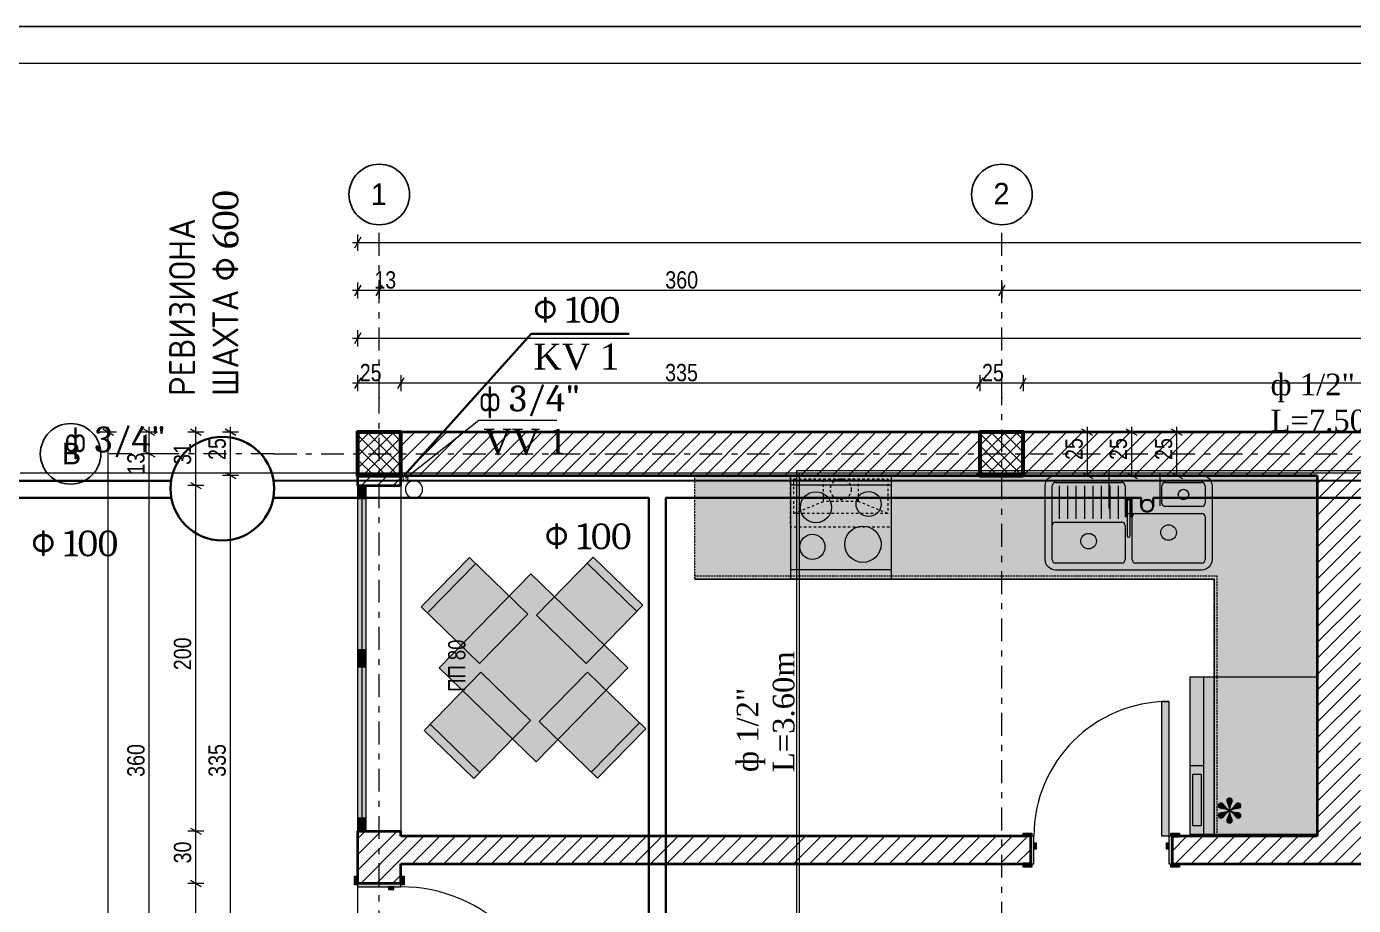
# Model space of a CAD drawing. Extents: x 19704 to 238216, y -31136 to 55916.
# Drawn here: x 57998 to 65670, y 11990 to 17075 of the extents above; entities that cross this region are included whole.
import ezdxf

# ---------------------------------------------------------------- set-up
doc = ezdxf.new("R2010")
doc.units = 0
doc.header["$LTSCALE"] = 5
doc.header["$MEASUREMENT"] = 0
for name, pattern in [('- Двойно прекъснати линии', [1093.611073, 529.166651, -211.666656, 141.111112, -211.666656]), ('Dashed', [564.444447, 282.222223, -282.222223]), ('Скрита линия (1)', [317.5, 211.666667, -105.833333])]:
    doc.linetypes.add(name, pattern=pattern)
for name, color, linetype in [('1 _ Плочи - Основни.Structural - Bearing', 7, 'Continuous'), ('4 _ - Фрагмент - Чертежи.2D Elements', 7, 'Continuous'), ('6 _ - Конструктивни оси.Dimensioning', 7, 'Continuous'), ('7 _ - Основни елементи.2D Elements', 7, 'Continuous'), ('Structural - Bearing', 7, 'Continuous')]:
    doc.layers.add(name, color=color, linetype=linetype)
doc.layers.add('2D Drafting - General_Pen_No__5', color=7, linetype='Continuous', lineweight=13, true_color=0x40a5ff)
doc.layers.add('New_Structural - Bearing_Pen_No__8', color=7, linetype='Continuous', lineweight=35, true_color=0xa80f02)
doc.layers.add('3 _ - Обзавеждане - Вътрешно.Furniture', color=7, linetype='Continuous', true_color=0x6b6157)
doc.layers.add('6 _ - Размери - Основни.Dimensioning', color=7, linetype='Continuous', true_color=0x7a7a7a)
for name, color, linetype, lineweight in [('dimenzija', 7, 'Continuous', 13), ('KANALIZACIJAaa', 5, 'Continuous', 35), ('Lines_Pen_No__1', 7, 'Continuous', 13), ('Text blocks_Pen_No__1', 7, 'Continuous', 13)]:
    doc.layers.add(name, color=color, linetype=linetype, lineweight=lineweight)
doc.styles.add('GENERATED_STYLE_6', font='Cambria Math.ttf')
doc.styles.add('GENERATED_STYLE_7', font='GOTHICBI.TTF')
pattern_1 = [(45, (3052, 9842.58), (-45.961934, 45.961934), [])]
pattern_2 = [(45, (3051.997, 9842.58), (-35.355335, 35.355335), []), (135, (3051.997, 9842.58), (35.355335, 35.355335), [])]

# ---------------------------------------------------------------- blocks, each defined once
blk = doc.blocks.new('A$C98b1c6c0')
at = {"layer": '2D Drafting - General_Pen_No__5'}
for p, q in [((14.1, 7422), (14.1, -2200.7)), ((-175.9, 4389.1), (14.1, 4389.1))]:
    blk.add_line(p, q, dxfattribs=at)
at = {"layer": '2D Drafting - General_Pen_No__5', "color": 1}
blk.add_line((-190.9, 4094), (29.1, 4094), dxfattribs=at)
at = {"layer": '2D Drafting - General_Pen_No__5', "linetype": 'Continuous'}
blk.add_line((319.6, 450.1), (319.6, 901.6), dxfattribs=at)
at = {"layer": '2D Drafting - General_Pen_No__5', "color": 1}
blk.add_lwpolyline([(-3570.9, 2288.9), (29.1, 2288.9), (29.1, 7126.9), (-190.9, 7126.9)], dxfattribs=at)
at = {"layer": '2D Drafting - General_Pen_No__5'}
blk.add_lwpolyline([(-3585.9, 2303.9), (14.1, 2303.9)], dxfattribs=at)
at = {"layer": '2D Drafting - General_Pen_No__5', "linetype": 'Continuous'}
blk.add_lwpolyline([(-15.9, 26.2), (319.6, 450.1)], dxfattribs=at)
at = {"layer": 'KANALIZACIJAaa'}
for p, q in [((-130.1, 6297), (-130.1, 4350.2)), ((-130.1, 75.8), (-130.1, -737.4)), ((-130.1, -1327.6), (-130.1, -3500.3)), ((-30.1, -1327.6), (-30.1, -3399.5))]:
    blk.add_line(p, q, dxfattribs=at)
at = {"layer": 'KANALIZACIJAaa', "linetype": 'Continuous'}
blk.add_lwpolyline([(-1627.4, 7702.3), (-30, 7702.3), (-30.1, -736)], dxfattribs=at)
at = {"layer": 'KANALIZACIJAaa'}
for points in [[(-175, 4350.2), (-130.1, 4350.2)], [(-130.1, 4280.2), (-130.1, 1532.7), (-3673.9, 1532.7)], [(-175, 4280.2), (-130.1, 4280.2)], [(-130.1, 75.8), (-130.1, 1432.7), (-4819.2, 1432.7)]]:
    blk.add_lwpolyline(points, dxfattribs=at)
at = {"layer": 'KANALIZACIJAaa', "linetype": 'Continuous', "flags": 128}
blk.add_lwpolyline([(1.8, 21.4), (819.4, 753.9), (819.4, 1320.4)], dxfattribs=at)
at = {"layer": 'KANALIZACIJAaa'}
for centre, radius in [((-175, 4315.2), 35), ((-76, -1032.5), 300)]:
    blk.add_circle(centre, radius, dxfattribs=at)
at = {"layer": 'Lines_Pen_No__1', "linetype": 'Continuous'}
for centre, radius in [((-80.1, 75.8), 50), ((-15.9, 26.2), 15)]:
    blk.add_circle(centre, radius, dxfattribs=at)
at = {"layer": 'New_Structural - Bearing_Pen_No__8', "color": 14, "linetype": 'Continuous', "lineweight": 35, "true_color": 0xa80f02}
blk.add_lwpolyline([(250, -250), (0, -250), (0, 0), (250, 0)], close=True, dxfattribs=at)
at = {"layer": 'Text blocks_Pen_No__1', "linetype": 'Continuous', "extrusion": (0, 0, -1), "style": 'GENERATED_STYLE_6'}
for s, insert, char_height, attachment_point, text_direction in [('{\\fTimes New Roman|b0|i0|c204|p18;ф \\fTimes New Roman|b0|i0|c0|p18;1/2\\fTimes New Roman|b0|i0|c204|p18;"\\PL=\\fTimes New Roman|b0|i0|c0|p18;7.50\\fTimes New Roman|b0|i0|c204|p18;m}', (589, 5027.8), 125, 1, (0, 1, 0)), ('{\\fTimes New Roman|b0|i0|c204|p18;ф \\fTimes New Roman|b0|i0|c0|p18;1/2\\fTimes New Roman|b0|i0|c204|p18;"\\PL=\\fTimes New Roman|b0|i0|c0|p18;3.60\\fTimes New Roman|b0|i0|c204|p18;m}', (-1716.2, 1941.6), 125, 1, (1, 0, 0)), ('Ф 100', (-276.5, 831.9), 150, 1, (0, 1, 0)), ('{\\fTimes New Roman CYR|b0|i0|c204|p18;KV 1}', (762.6, 766.6), 150, 1, (0, 1, 0)), ('Ф 100', (1033.2, 766.6), 150, 1, (0, 1, 0)), ('ф 3/4"', (520.8, 452.9), 150, 1, (0, 1, 0)), ('{\\fTimes New Roman CYR|b0|i0|c204|p18;VV }1', (269.9, 478.2), 150, 1, (0, 1, 0)), ('РЕВИЗИОНА\\PШАХТА Ф 600', (458.6, -1339.6), 150, 1, (1, 0, 0)), ('ф 3/4"', (93.5, -1943.1), 150, 7, (0, 1, 0)), ('Ф 100', (-317.6, -2136.1), 150, 1, (0, 1, 0))]:
    blk.add_mtext(s, dxfattribs=dict(at, insert=insert, char_height=char_height, attachment_point=attachment_point, text_direction=text_direction))

msp = doc.modelspace()

# ---------------------------------------------------------------- hatches: boundary and pattern name
at = {"layer": '3 _ - Обзавеждане - Вътрешно.Furniture', "linetype": 'Continuous', "lineweight": 0, "true_color": 0xdedede}
for points in [[(61863, 14478.1), (61863, 13878.1), (64864.3, 13878.1), (64864.3, 12402.4), (65460, 12402.4), (65460, 14478.1)], [(62996.9, 13878.1), (62996.9, 14478.1), (62416.9, 14478.1), (62416.9, 13878.1)], [(62996.9, 13878.1), (62996.9, 14478.1), (62416.9, 14478.1), (62416.9, 13878.1)], [(62996.9, 13933.1), (62996.9, 14423.1), (62416.9, 14423.1), (62416.9, 13933.1)], [(64369.7, 14478.1), (63947.2, 14478.1, 0.414214), (63887.2, 14418.1), (63887.2, 13991.2, 0.414214), (63947.2, 13931.2), (64792.1, 13931.2, 0.414214), (64852.1, 13991.2), (64852.1, 14418.1, 0.414214), (64792.1, 14478.1)], [(64349.7, 14277.1), (64360.7, 14277.1), (64360.7, 14328.1, -1), (64378.7, 14328.1), (64378.7, 14277.1), (64389.6, 14277.1), (64389.6, 14342.1), (64349.7, 14342.1)], [(64350, 14241.1), (64360.7, 14241.1), (64360.7, 14276.1), (64350, 14276.1)], [(64360.7, 14130.3, 1), (64378.7, 14130.3), (64378.7, 14328.1, 1), (64360.7, 14328.1)], [(64389.3, 14241.1), (64389.3, 14276.1), (64378.7, 14276.1), (64378.7, 14241.1)], [(60617.1, 13389.7), (60896, 13676.3), (60559.2, 14004.1), (60280.3, 13717.5)], [(60946, 13669.6), (61232.7, 13390.6), (61560.5, 13727.4), (61273.8, 14006.4)], [(60384, 13365.3), (60943.6, 12820.6), (61473.8, 13365.3), (60914.1, 13909.9)], [(60625.1, 13339.9), (60297.3, 13003.1), (60583.9, 12724.1), (60911.7, 13060.9)], [(61240.7, 13340.9), (60961.7, 13054.2), (61298.5, 12726.4), (61577.5, 13013)], [(64725, 12400.7), (65460, 12400.7), (65460, 13313.7), (64725, 13313.7)]]:
    msp.add_hatch(color=254, dxfattribs=at).paths.add_polyline_path(points)
at = {"layer": 'Structural - Bearing', "linetype": 'Continuous', "lineweight": 13}
h = msp.add_hatch(dxfattribs=at)
h.set_pattern_fill('1_БЕТОН_СГЛОБЯЕМИ_ЕЛЕМЕН_E7', color=256, scale=0.5, style=0, pattern_type=2)
h.set_pattern_definition(pattern_2)
h.paths.add_polyline_path([(60162.3, 14478.1), (60162.3, 14728.1), (59912.3, 14728.1), (59912.3, 14478.1)])
at = {"layer": 'Structural - Bearing', "linetype": 'Continuous', "lineweight": 15}
h = msp.add_hatch(dxfattribs=at)
h.set_pattern_fill('COMMON_BRICK_0001', color=256, scale=0.5, style=0, pattern_type=2)
h.set_pattern_definition(pattern_1)
h.paths.add_polyline_path([(60162.3, 14728.1), (60162.3, 14478.1), (63510, 14478.1), (63510, 14728.1)])
at = {"layer": 'Structural - Bearing', "linetype": 'Continuous', "lineweight": 13}
h = msp.add_hatch(dxfattribs=at)
h.set_pattern_fill('1_БЕТОН_СГЛОБЯЕМИ_ЕЛЕМЕН_E7', color=256, scale=0.5, style=0, pattern_type=2)
h.set_pattern_definition(pattern_2)
h.paths.add_polyline_path([(63760, 14478.1), (63760, 14728.1), (63510, 14728.1), (63510, 14478.1)])
at = {"layer": 'Structural - Bearing', "linetype": 'Continuous', "lineweight": 15}
h = msp.add_hatch(dxfattribs=at)
h.set_pattern_fill('COMMON_BRICK_0001', color=256, scale=0.5, style=0, pattern_type=2)
h.set_pattern_definition(pattern_1)
h.paths.add_polyline_path([(63760, 14728.1), (63760, 14478.1), (65460, 14478.1), (65460, 14728.1)])
h = msp.add_hatch(dxfattribs=at)
h.set_pattern_fill('COMMON_BRICK_0001', color=256, scale=0.5, style=0, pattern_type=2)
h.set_pattern_definition(pattern_1)
h.paths.add_polyline_path([(65710, 12390.7), (65710, 14728.1), (65460, 14728.1), (65460, 12390.7)])
h = msp.add_hatch(dxfattribs=at)
h.set_pattern_fill('COMMON_BRICK_0001', color=256, scale=0.5, style=0, pattern_type=2)
h.set_pattern_definition(pattern_1)
h.paths.add_polyline_path([(60162.3, 14478.1), (59912.3, 14478.1), (59912.3, 14420.1), (60162.3, 14420.1)])
at = {"layer": 'Structural - Bearing', "linetype": 'Continuous', "lineweight": 0, "true_color": 0xdedede}
for points in [[(59912.3, 14420.1), (59912.3, 14345.1), (59962.3, 14345.1), (59962.3, 14420.1)], [(59912.3, 14345.1), (59912.3, 13470.1), (59962.3, 13470.1), (59962.3, 14345.1)], [(59962.3, 13420.1), (59962.3, 13470.1), (59912.3, 13470.1), (59912.3, 13420.1)], [(59912.3, 13420.1), (59912.3, 13370.1), (59962.3, 13370.1), (59962.3, 13420.1)], [(59912.3, 13370.1), (59912.3, 12495.1), (59962.3, 12495.1), (59962.3, 13370.1)], [(64602, 13170.7), (64562, 13170.7), (64562, 12390.7), (64602, 12390.7)], [(59962.3, 12420.1), (59962.3, 12495.1), (59912.3, 12495.1), (59912.3, 12420.1)], [(63810, 12390.7), (63810, 12409.7), (63760, 12409.7), (63760, 12390.7)], [(63822, 12230.7), (63822, 12390.7), (63802, 12390.7), (63802, 12230.7)], [(64622, 12230.7), (64622, 12390.7), (64602, 12390.7), (64602, 12230.7)], [(64614, 12409.7), (64614, 12390.7), (64664, 12390.7), (64664, 12409.7)], [(63822, 12318.7), (63838, 12318.7), (63838, 12350.7), (63822, 12350.7)], [(64602, 12350.7), (64586, 12350.7), (64586, 12318.7), (64602, 12318.7)], [(63810, 12211.7), (63810, 12230.7), (63760, 12230.7), (63760, 12211.7)], [(64614, 12230.7), (64614, 12211.7), (64664, 12211.7), (64664, 12230.7)], [(59893.3, 12110.1), (59912.3, 12110.1), (59912.3, 12160.1), (59893.3, 12160.1)], [(60162.3, 12110.1), (60181.3, 12110.1), (60181.3, 12160.1), (60162.3, 12160.1)], [(59912.3, 12098.1), (60162.3, 12098.1), (60162.3, 12118.1), (59912.3, 12118.1)], [(60090.3, 12098.1), (60090.3, 12082.1), (60122.3, 12082.1), (60122.3, 12098.1)]]:
    msp.add_hatch(color=254, dxfattribs=at).paths.add_polyline_path(points)
at = {"layer": 'Structural - Bearing', "linetype": 'Continuous', "lineweight": 15}
h = msp.add_hatch(dxfattribs=at)
h.set_pattern_fill('COMMON_BRICK_0001', color=256, scale=0.5, style=0, pattern_type=2)
h.set_pattern_definition(pattern_1)
h.paths.add_polyline_path([(60162.3, 12420.1), (59912.3, 12420.1), (59912.3, 12118.1), (60162.3, 12118.1)])
h = msp.add_hatch(dxfattribs=at)
h.set_pattern_fill('COMMON_BRICK_0001', color=256, scale=0.5, style=0, pattern_type=2)
h.set_pattern_definition(pattern_1)
h.paths.add_polyline_path([(60162.3, 12230.7), (63802, 12230.7), (63802, 12390.7), (60162.3, 12390.7)])
h = msp.add_hatch(dxfattribs=at)
h.set_pattern_fill('COMMON_BRICK_0001', color=256, scale=0.5, style=0, pattern_type=2)
h.set_pattern_definition(pattern_1)
h.paths.add_polyline_path([(64622, 12390.7), (64622, 12230.7), (65830, 12230.7), (65830, 12390.7)])

# ---------------------------------------------------------------- linework, layer by layer
at = {"layer": '1 _ Плочи - Основни.Structural - Bearing', "linetype": 'Continuous', "lineweight": 20, "ltscale": 0.01, "flags": 128}
msp.add_lwpolyline([(71912.3, 7828.1), (73712.3, 7828.1), (73712.3, 14728.1), (71912.3, 14728.1), (59912.3, 14728.1), (59912.3, 7828.1)], close=True, dxfattribs=at)
at = {"layer": '3 _ - Обзавеждане - Вътрешно.Furniture', "linetype": 'Скрита линия (1)', "lineweight": 20, "ltscale": 0.01}
for p, q in [((61860.3, 14478.1), (61860.3, 13880.1)), ((65460, 14478.1), (61860.3, 14478.1)), ((65460, 12400.7), (65460, 14478.1)), ((61860.3, 13898.1), (64880, 13898.1)), ((64880, 13898.1), (64880, 12400.7)), ((61860.3, 13880.1), (64862, 13880.1)), ((64862, 13880.1), (64862, 12400.7)), ((64862, 12400.7), (65460, 12400.7))]:
    msp.add_line(p, q, dxfattribs=at)
at = {"layer": '3 _ - Обзавеждане - Вътрешно.Furniture', "linetype": 'Continuous', "lineweight": 20, "ltscale": 0.01}
for p, q in [((65460, 14478.1), (61863, 14478.1)), ((63947.2, 14438.1), (64138.4, 14438.1)), ((64138.4, 14438.1), (64329.7, 14438.1)), ((64582.1, 14438.1), (64687.1, 14438.1)), ((64687.1, 14438.1), (64792.1, 14438.1)), ((65460, 12402.4), (65460, 14478.1)), ((63927.2, 13991.2), (63927.2, 14418.1)), ((63967.2, 14418.1), (63967.2, 14228.1)), ((64016.2, 14418.1), (64016.2, 14228.1)), ((64065.1, 14418.1), (64065.1, 14228.1)), ((64114, 14418.1), (64114, 14228.1)), ((64162.9, 14418.1), (64162.9, 14228.1)), ((64211.8, 14418.1), (64211.8, 14228.1)), ((64260.7, 14418.1), (64260.7, 14228.1)), ((64309.7, 14418.1), (64309.7, 14228.1)), ((64349.7, 14418.1), (64349.7, 14278.1)), ((64562.1, 14318.1), (64562.1, 14418.1)), ((64812.1, 14418.1), (64812.1, 14318.1)), ((64792.1, 14298.1), (64582.1, 14298.1)), ((63947.2, 14208.1), (64138.4, 14208.1)), ((64138.4, 14208.1), (64329.7, 14208.1)), ((64369.7, 14258.1), (64449.7, 14258.1)), ((64389.7, 13991.2), (64389.7, 14238.1)), ((64409.7, 14258.1), (64600.9, 14258.1)), ((64600.9, 14258.1), (64792.1, 14258.1)), ((64812.1, 14238.1), (64812.1, 13991.2)), ((63927.2, 13991.2), (63927.2, 14188.1)), ((64349.7, 14188.1), (64349.7, 13991.2)), ((60316.1, 13682.6), (60595.1, 13969.2)), ((61238.9, 13970.6), (61525.6, 13691.6)), ((64329.7, 13971.2), (63947.2, 13971.2)), ((64792.1, 13971.2), (64409.7, 13971.2)), ((61863, 13878.1), (64864.3, 13878.1)), ((64864.3, 13878.1), (64864.3, 12402.4)), ((64805, 12400.7), (64805, 13313.7)), ((61541.7, 13047.9), (61262.7, 12761.3)), ((60332.2, 13038.9), (60618.8, 12759.9)), ((64725, 12800.7), (64805, 12800.7)), ((64741, 12450.7), (64741, 12750.7)), ((64741, 12750.7), (64789, 12750.7)), ((64789, 12750.7), (64789, 12450.7)), ((64789, 12450.7), (64741, 12450.7))]:
    msp.add_line(p, q, dxfattribs=at)
at = {"layer": '3 _ - Обзавеждане - Вътрешно.Furniture', "linetype": 'Dashed', "lineweight": 20, "ltscale": 0.01}
for p, q in [((62435, 14258.1), (62435, 14458.1)), ((62435, 14458.1), (62976.8, 14458.1)), ((62605.9, 14458.1), (62805.9, 14458.1)), ((62605.9, 14328.1), (62605.9, 14458.1)), ((62805.9, 14458.1), (62805.9, 14328.1)), ((62976.8, 14458.1), (62976.8, 14258.1)), ((62435, 14258.1), (62605.9, 14328.1)), ((62805.9, 14328.1), (62605.9, 14328.1)), ((62976.8, 14258.1), (62805.9, 14328.1)), ((62976.8, 14258.1), (62435, 14258.1))]:
    msp.add_line(p, q, dxfattribs=at)
at = {"layer": '3 _ - Обзавеждане - Вътрешно.Furniture', "linetype": 'Dashed', "lineweight": 20, "ltscale": 0.01, "flags": 128}
msp.add_lwpolyline([(62996.9, 14478.1), (62996.9, 14178.1), (62415, 14178.1), (62415, 14478.1)], close=True, dxfattribs=at)
at = {"layer": '3 _ - Обзавеждане - Вътрешно.Furniture', "linetype": 'Continuous', "lineweight": 20, "ltscale": 0.01, "flags": 128}
for points in [[(62996.9, 13878.1), (62416.9, 13878.1), (62416.9, 14478.1), (62996.9, 14478.1)], [(62996.9, 13878.1), (62416.9, 13878.1), (62416.9, 14478.1), (62996.9, 14478.1)], [(62996.9, 13933.1), (62416.9, 13933.1), (62416.9, 14423.1), (62996.9, 14423.1)], [(64350, 14241.1), (64360.7, 14241.1), (64360.7, 14276.1), (64350, 14276.1)], [(64389.3, 14241.1), (64389.3, 14276.1), (64378.7, 14276.1), (64378.7, 14241.1)], [(60617.1, 13389.7), (60896, 13676.3), (60559.2, 14004.1), (60280.3, 13717.5)], [(60946, 13669.6), (61232.7, 13390.6), (61560.5, 13727.4), (61273.8, 14006.4)], [(60384, 13365.3), (60943.6, 12820.6), (61473.8, 13365.3), (60914.1, 13909.9)], [(60625.1, 13339.9), (60911.7, 13060.9), (60583.9, 12724.1), (60297.3, 13003.1)], [(61240.7, 13340.9), (60961.7, 13054.2), (61298.5, 12726.4), (61577.5, 13013)], [(64725, 12400.7), (64725, 13313.7), (65460, 13313.7), (65460, 12400.7)]]:
    msp.add_lwpolyline(points, close=True, dxfattribs=at)
for points in [[(64369.7, 14478.1), (64792.1, 14478.1, -0.414214), (64852.1, 14418.1), (64852.1, 13991.2, -0.414214), (64792.1, 13931.2), (63947.2, 13931.2, -0.414214), (63887.2, 13991.2), (63887.2, 14418.1, -0.414214), (63947.2, 14478.1)], [(64349.7, 14277.1), (64360.7, 14277.1), (64360.7, 14328.1, -1), (64378.7, 14328.1), (64378.7, 14277.1), (64389.6, 14277.1), (64389.6, 14342.1), (64349.7, 14342.1)], [(64360.7, 14130.3, 1), (64378.7, 14130.3), (64378.7, 14328.1, 1), (64360.7, 14328.1)]]:
    msp.add_lwpolyline(points, format="xyb", close=True, dxfattribs=at)
at = {"layer": '3 _ - Обзавеждане - Вътрешно.Furniture', "linetype": 'Dashed', "lineweight": 20, "ltscale": 0.01}
msp.add_circle((62705.9, 14398.1), 60, dxfattribs=at)
at = {"layer": '3 _ - Обзавеждане - Вътрешно.Furniture', "linetype": 'Continuous', "lineweight": 20, "ltscale": 0.01}
for centre, radius in [((62561.9, 14293.8), 90), ((62866.4, 14312.9), 72.5), ((64687.1, 14368.1), 30), ((64600.9, 14148.1), 45), ((62541.6, 14065.4), 72.5), ((62833.3, 14080.1), 105), ((64138.4, 14098.1), 45)]:
    msp.add_circle(centre, radius, dxfattribs=at)
for centre, start, end in [((63947.2, 14418.1), 90, 180), ((64329.7, 14418.1), 0, 90), ((64582.1, 14418.1), 90, 180), ((64792.1, 14418.1), 0, 90), ((64369.7, 14278.1), 180, 270), ((64582.1, 14318.1), 180, 270), ((64792.1, 14318.1), 270, 0), ((63947.2, 14188.1), 90, 180), ((64329.7, 14188.1), 0, 90), ((64409.7, 14238.1), 90, 180), ((64792.1, 14238.1), 0, 90), ((63947.2, 13991.2), 180, 270), ((64329.7, 13991.2), 270, 0), ((64409.7, 13991.2), 180, 270), ((64792.1, 13991.2), 270, 0)]:
    msp.add_arc(centre, 20, start, end, dxfattribs=at)
at = {"layer": '4 _ - Фрагмент - Чертежи.2D Elements', "linetype": 'Continuous', "lineweight": 25, "ltscale": 0.01}
msp.add_lwpolyline([(75801.4, 17075.4), (54801.4, 17075.4)], dxfattribs=at)
at = {"layer": '6 _ - Конструктивни оси.Dimensioning', "linetype": '- Двойно прекъснати линии', "lineweight": 13, "ltscale": 0.05}
for p, q in [((60037.3, 14928.4), (60037.3, 15928.4)), ((63637, 14928.4), (63637, 15928.4)), ((60037.3, 7454.4), (60037.3, 14928.4)), ((63637, 7503.9), (63637, 14928.4)), ((59427.6, 14603.1), (58427.6, 14603.1)), ((59427.6, 14603.1), (74113, 14603.1))]:
    msp.add_line(p, q, dxfattribs=at)
at = {"layer": '6 _ - Конструктивни оси.Dimensioning', "linetype": 'Continuous', "lineweight": 25, "ltscale": 0.01}
for centre in [(60037.3, 16103.4), (63637, 16103.4), (58252.6, 14603.1)]:
    msp.add_circle(centre, 175, dxfattribs=at)
at = {"layer": '6 _ - Конструктивни оси.Dimensioning', "linetype": '- Двойно прекъснати линии', "lineweight": 13, "ltscale": 0.01}
for p in [(60037.3, 14928.4), (60037.3, 14928.4), (63637, 14928.4), (63637, 14928.4), (59427.6, 14603.1), (59427.6, 14603.1)]:
    msp.add_point(p, dxfattribs=at)
at = {"layer": '6 _ - Размери - Основни.Dimensioning', "linetype": 'Continuous', "lineweight": 20, "ltscale": 0.01}
for p, q in [((59912.3, 15824.6), (59881.7, 15824.6)), ((59930.3, 15855.9), (59894.3, 15793.4)), ((59912.3, 15871.5), (59912.3, 15777.8)), ((73712.3, 15824.6), (59912.3, 15824.6)), ((59930.3, 15579.2), (59894.3, 15516.7)), ((59912.3, 15594.8), (59912.3, 15501)), ((60019.3, 15516.7), (60055.3, 15579.2)), ((60037.3, 15594.8), (60037.3, 15501)), ((63618.9, 15516.7), (63655, 15579.2)), ((63637, 15594.8), (63637, 15501)), ((59912.3, 15547.9), (59881.7, 15547.9)), ((60037.3, 15547.9), (59912.3, 15547.9)), ((63637, 15547.9), (60037.3, 15547.9)), ((68787, 15547.9), (63637, 15547.9)), ((59912.3, 15271.2), (59881.7, 15271.2)), ((59930.3, 15302.4), (59894.3, 15239.9)), ((59912.3, 15318.1), (59912.3, 15224.3)), ((71912.3, 15271.2), (59912.3, 15271.2)), ((59930.3, 15043), (59894.3, 14980.5)), ((59912.3, 15058.6), (59912.3, 14964.9)), ((60144.3, 14980.5), (60180.3, 15043)), ((60162.3, 15058.6), (60162.3, 14964.9)), ((63492, 14980.5), (63528, 15043)), ((63510, 15058.6), (63510, 14964.9)), ((63742, 14980.5), (63778, 15043)), ((63760, 15058.6), (63760, 14964.9)), ((59912.3, 15011.8), (59881.7, 15011.8)), ((60162.3, 15011.8), (59912.3, 15011.8)), ((63510, 15011.8), (60162.3, 15011.8)), ((63760, 15011.8), (63510, 15011.8)), ((68662.3, 15011.8), (63760, 15011.8)), ((58501.6, 14710.1), (58439.1, 14746.2)), ((58470.3, 14728.1), (58470.3, 14758.7)), ((58738.8, 14710.1), (58676.3, 14746.2)), ((58707.6, 14728.1), (58707.6, 14758.7)), ((59008.1, 14710.1), (58945.6, 14746.2)), ((58976.8, 14728.1), (58976.8, 14758.7)), ((59208.2, 14710.1), (59145.7, 14746.2)), ((59177, 14728.1), (59177, 14758.7)), ((64162.5, 14710.1), (64100, 14746.2)), ((64131.2, 14728.1), (64131.2, 14758.7)), ((64418.7, 14710.1), (64356.2, 14746.2)), ((64387.5, 14728.1), (64387.5, 14758.7)), ((64680.5, 14710.1), (64618, 14746.2)), ((64649.2, 14728.1), (64649.2, 14758.7)), ((58517.2, 14728.1), (58423.4, 14728.1)), ((58470.3, 7828.1), (58470.3, 14728.1)), ((58754.5, 14728.1), (58660.7, 14728.1)), ((58707.6, 14603.1), (58707.6, 14728.1)), ((59023.7, 14728.1), (58929.9, 14728.1)), ((58976.8, 14420.1), (58976.8, 14728.1)), ((59223.9, 14728.1), (59130.1, 14728.1)), ((59177, 14478.1), (59177, 14728.1)), ((64178.1, 14728.1), (64084.3, 14728.1)), ((64131.2, 14478.1), (64131.2, 14728.1)), ((64434.3, 14728.1), (64340.6, 14728.1)), ((64387.5, 14478.1), (64387.5, 14728.1)), ((64696.1, 14728.1), (64602.4, 14728.1)), ((64649.2, 14478.1), (64649.2, 14728.1)), ((58754.5, 14603.1), (58660.7, 14603.1)), ((58676.3, 14621.2), (58738.8, 14585.1)), ((58707.6, 11003.1), (58707.6, 14603.1)), ((58945.6, 14438.2), (59008.1, 14402.1)), ((59223.9, 14478.1), (59130.1, 14478.1)), ((59145.7, 14496.2), (59208.2, 14460.1)), ((59177, 11128.1), (59177, 14478.1)), ((64178.1, 14478.1), (64084.3, 14478.1)), ((64100, 14496.2), (64162.5, 14460.1)), ((64434.3, 14478.1), (64340.6, 14478.1)), ((64356.2, 14496.2), (64418.7, 14460.1)), ((64696.1, 14478.1), (64602.4, 14478.1)), ((64618, 14496.2), (64680.5, 14460.1)), ((59023.7, 14420.1), (58929.9, 14420.1)), ((58976.8, 12420.1), (58976.8, 14420.1)), ((58945.6, 12438.2), (59008.1, 12402.1)), ((59023.7, 12420.1), (58929.9, 12420.1)), ((58976.8, 12118.1), (58976.8, 12420.1)), ((58945.6, 12136.2), (59008.1, 12100.1)), ((59023.7, 12118.1), (58929.9, 12118.1)), ((58976.8, 11198.1), (58976.8, 12118.1))]:
    msp.add_line(p, q, dxfattribs=at)
at = {"layer": '7 _ - Основни елементи.2D Elements', "linetype": 'Continuous', "lineweight": 20, "ltscale": 0.2, "flags": 128}
msp.add_lwpolyline([(56051.4, 16863.5), (75548.8, 16863.5), (75548.8, 2441), (56051.4, 2441)], close=True, dxfattribs=at)
at = {"layer": 'Structural - Bearing', "linetype": 'Continuous', "lineweight": 40, "ltscale": 0.01}
for p, q in [((59912.3, 14420.1), (59962.3, 14420.1)), ((59912.3, 14420.1), (59962.3, 14420.1)), ((59912.3, 14420.1), (59962.3, 14420.1)), ((59962.3, 14420.1), (60162.3, 14420.1)), ((59962.3, 14420.1), (60162.3, 14420.1)), ((59912.3, 12420.1), (59962.3, 12420.1)), ((59912.3, 12420.1), (59962.3, 12420.1)), ((59912.3, 12420.1), (59962.3, 12420.1)), ((59962.3, 12420.1), (60162.3, 12420.1)), ((59962.3, 12420.1), (60162.3, 12420.1)), ((63802, 12390.7), (63760, 12390.7)), ((63802, 12390.7), (63760, 12390.7)), ((63802, 12390.7), (63760, 12390.7)), ((63802, 12390.7), (63802, 12230.7)), ((63802, 12390.7), (63802, 12230.7)), ((63802, 12390.7), (63802, 12230.7)), ((64622, 12390.7), (64664, 12390.7)), ((64622, 12390.7), (64622, 12230.7)), ((64622, 12390.7), (64622, 12230.7)), ((64622, 12390.7), (64622, 12230.7)), ((64622, 12390.7), (64664, 12390.7)), ((64622, 12390.7), (64664, 12390.7)), ((63802, 12230.7), (63760, 12230.7)), ((63802, 12230.7), (63760, 12230.7)), ((63802, 12230.7), (63760, 12230.7)), ((64622, 12230.7), (64664, 12230.7)), ((64622, 12230.7), (64664, 12230.7)), ((64622, 12230.7), (64664, 12230.7)), ((59912.3, 12118.1), (59912.3, 12160.1)), ((59912.3, 12118.1), (59912.3, 12160.1)), ((59912.3, 12118.1), (59912.3, 12160.1)), ((60162.3, 12118.1), (60162.3, 12160.1)), ((60162.3, 12118.1), (60162.3, 12160.1)), ((60162.3, 12118.1), (60162.3, 12160.1)), ((60162.3, 12118.1), (59912.3, 12118.1)), ((60162.3, 12118.1), (59912.3, 12118.1)), ((60162.3, 12118.1), (59912.3, 12118.1))]:
    msp.add_line(p, q, dxfattribs=at)
at = {"layer": 'Structural - Bearing', "linetype": 'Continuous', "lineweight": 20, "ltscale": 0.01}
for p, q in [((59912.3, 14420.1), (59912.3, 12420.1)), ((60162.3, 14420.1), (60162.3, 12420.1)), ((59912.3, 14345.1), (59912.3, 13470.1)), ((59937.3, 14345.1), (59937.3, 13470.1)), ((59962.3, 13470.1), (59962.3, 14345.1)), ((59912.3, 13370.1), (59912.3, 12495.1)), ((59937.3, 13370.1), (59937.3, 12495.1)), ((59962.3, 12495.1), (59962.3, 13370.1))]:
    msp.add_line(p, q, dxfattribs=at)
at = {"layer": 'Structural - Bearing', "linetype": 'Continuous', "lineweight": 15, "ltscale": 0.01}
for p, q in [((59912.3, 14420.1), (59912.3, 14345.1)), ((59962.3, 14345.1), (59962.3, 14420.1)), ((59912.3, 14345.1), (59962.3, 14345.1)), ((59962.3, 13470.1), (59912.3, 13470.1)), ((59912.3, 13470.1), (59912.3, 13420.1)), ((59962.3, 13420.1), (59962.3, 13470.1)), ((59912.3, 13420.1), (59912.3, 13370.1)), ((59912.3, 13370.1), (59962.3, 13370.1)), ((59962.3, 13370.1), (59962.3, 13420.1)), ((64562, 12390.7), (64562, 13170.7)), ((64562, 13170.7), (64602, 13170.7)), ((64602, 13170.7), (64602, 12390.7)), ((59962.3, 12495.1), (59912.3, 12495.1)), ((59912.3, 12495.1), (59912.3, 12420.1)), ((59962.3, 12420.1), (59962.3, 12495.1)), ((63822, 12390.7), (63802, 12390.7)), ((63802, 12390.7), (63802, 12230.7)), ((63822, 12230.7), (63822, 12390.7)), ((64602, 12390.7), (64562, 12390.7)), ((64622, 12390.7), (64602, 12390.7)), ((64602, 12390.7), (64602, 12230.7)), ((64622, 12230.7), (64622, 12390.7)), ((63838, 12350.7), (63822, 12350.7)), ((63822, 12350.7), (63822, 12318.7)), ((63822, 12318.7), (63838, 12318.7)), ((63838, 12318.7), (63838, 12350.7)), ((64602, 12350.7), (64586, 12350.7)), ((64586, 12350.7), (64586, 12318.7)), ((64586, 12318.7), (64602, 12318.7)), ((64602, 12318.7), (64602, 12350.7)), ((63802, 12230.7), (63822, 12230.7)), ((64602, 12230.7), (64622, 12230.7)), ((60162.3, 12118.1), (59912.3, 12118.1)), ((59912.3, 12118.1), (59912.3, 12098.1)), ((59912.3, 12098.1), (60162.3, 12098.1)), ((60090.3, 12098.1), (60090.3, 12082.1)), ((60122.3, 12098.1), (60090.3, 12098.1)), ((60090.3, 12082.1), (60122.3, 12082.1)), ((60122.3, 12082.1), (60122.3, 12098.1)), ((60162.3, 12098.1), (60162.3, 12118.1))]:
    msp.add_line(p, q, dxfattribs=at)
at = {"layer": 'Structural - Bearing', "linetype": 'Continuous', "lineweight": 18, "ltscale": 0.01}
for p, q in [((63760, 12390.7), (63760, 12409.7)), ((63760, 12409.7), (63810, 12409.7)), ((63810, 12390.7), (63760, 12390.7)), ((63810, 12409.7), (63810, 12390.7)), ((64614, 12409.7), (64664, 12409.7)), ((64614, 12390.7), (64614, 12409.7)), ((64664, 12390.7), (64614, 12390.7)), ((64664, 12409.7), (64664, 12390.7)), ((63760, 12211.7), (63760, 12230.7)), ((63760, 12230.7), (63810, 12230.7)), ((63810, 12211.7), (63760, 12211.7)), ((63810, 12230.7), (63810, 12211.7)), ((64614, 12230.7), (64664, 12230.7)), ((64614, 12211.7), (64614, 12230.7)), ((64664, 12211.7), (64614, 12211.7)), ((64664, 12230.7), (64664, 12211.7)), ((59893.3, 12110.1), (59893.3, 12160.1)), ((59893.3, 12160.1), (59912.3, 12160.1)), ((59912.3, 12160.1), (59912.3, 12110.1)), ((60162.3, 12110.1), (60162.3, 12160.1)), ((60162.3, 12160.1), (60181.3, 12160.1)), ((60181.3, 12160.1), (60181.3, 12110.1)), ((59912.3, 12110.1), (59893.3, 12110.1)), ((60181.3, 12110.1), (60162.3, 12110.1))]:
    msp.add_line(p, q, dxfattribs=at)
at = {"layer": 'Structural - Bearing', "linetype": 'Continuous', "lineweight": 60, "ltscale": 0.01, "flags": 128}
for points in [[(60162.3, 14478.1), (60162.3, 14728.1), (59912.3, 14728.1), (59912.3, 14478.1)], [(63760, 14478.1), (63760, 14728.1), (63510, 14728.1), (63510, 14478.1)]]:
    msp.add_lwpolyline(points, close=True, dxfattribs=at)
at = {"layer": 'Structural - Bearing', "linetype": 'Continuous', "lineweight": 40, "ltscale": 0.01, "flags": 128}
for points in [[(63510, 14728.1), (60162.3, 14728.1)], [(65460, 14728.1), (63760, 14728.1)], [(65710, 14728.1), (65460, 14728.1)], [(59912.3, 14478.1), (59912.3, 14420.1)], [(60162.3, 14478.1), (63510, 14478.1)], [(60162.3, 14420.1), (60162.3, 14478.1)], [(63760, 14478.1), (65460, 14478.1)], [(65460, 14478.1), (65460, 12390.7)], [(59912.3, 12420.1), (59912.3, 12118.1)], [(60162.3, 12390.7), (60162.3, 12420.1)], [(63802, 12390.7), (60162.3, 12390.7)], [(65460, 12390.7), (64622, 12390.7)], [(60162.3, 12118.1), (60162.3, 12230.7)], [(60162.3, 12230.7), (63802, 12230.7)], [(64622, 12230.7), (65830, 12230.7)]]:
    msp.add_lwpolyline(points, dxfattribs=at)
at = {"layer": 'Structural - Bearing', "linetype": 'Continuous', "lineweight": 15, "ltscale": 0.01}
for centre, radius, start, end in [((64602, 12390.7), 780, 90, 180), ((60162.3, 11218.1), 880, 0, 90)]:
    msp.add_arc(centre, radius, start, end, dxfattribs=at)

# ---------------------------------------------------------------- block references
at = {"layer": 'dimenzija', "ltscale": 50, "xscale": -1, "rotation": 269.9999940705241}
msp.add_blockref('A$C98b1c6c0', (60162.3, 14478.1), dxfattribs=at)

# ---------------------------------------------------------------- texts
at = {"layer": '3 _ - Обзавеждане - Вътрешно.Furniture', "color": 254, "linetype": 'Continuous', "lineweight": 0, "true_color": 0xdedede, "insert": (65051.3, 12651.1), "char_height": 350, "attachment_point": 6, "rotation": 90, "style": 'GENERATED_STYLE_7'}
msp.add_mtext('\\A1;{\\pqr;\\fCambria Math|b0|i0|c186|p18;*}', dxfattribs=at)
at = {"layer": '6 _ - Конструктивни оси.Dimensioning', "linetype": 'Continuous', "lineweight": 13, "char_height": 125, "attachment_point": 1, "style": 'GENERATED_STYLE_6'}
for s, insert in [('\\A1;{\\pql;\\pt0;\\fCentury Gothic|b0|i0|c0|p34;1}', (59988.5, 16167.7)), ('\\A1;{\\pql;\\pt0;\\fCentury Gothic|b0|i0|c0|p34;2}', (63588.1, 16170.9)), ('\\A1;{\\pql;\\pt0;\\fCentury Gothic|b0|i0|c0|p34;В}', (58202, 14667.4))]:
    msp.add_mtext(s, dxfattribs=dict(at, insert=insert))
at = {"layer": '6 _ - Размери - Основни.Dimensioning', "linetype": 'Continuous', "lineweight": 35, "char_height": 100, "attachment_point": 7, "style": 'GENERATED_STYLE_6'}
for s, insert in [('\\A1;{\\W0.850000x;\\pql;\\fCentury Gothic|b0|i0|c0|p34;13}', (60008.7, 15558.2)), ('\\A1;{\\W0.850000x;\\pql;\\fCentury Gothic|b0|i0|c0|p34;360}', (61690.9, 15558.2)), ('\\A1;{\\W0.850000x;\\pql;\\fCentury Gothic|b0|i0|c0|p34;25}', (59924.3, 15022)), ('\\A1;{\\W0.850000x;\\pql;\\fCentury Gothic|b0|i0|c0|p34;335}', (61689.9, 15022)), ('\\A1;{\\W0.850000x;\\pql;\\fCentury Gothic|b0|i0|c0|p34;25}', (63522, 15022))]:
    msp.add_mtext(s, dxfattribs=dict(at, insert=insert))
at = {"layer": '6 _ - Размери - Основни.Dimensioning', "linetype": 'Continuous', "lineweight": 35, "char_height": 100, "attachment_point": 7, "rotation": 90, "style": 'GENERATED_STYLE_6'}
for s, insert in [('\\A1;{\\W0.850000x;\\pql;\\fCentury Gothic|b0|i0|c0|p34;31}', (58951, 14538.8)), ('\\A1;{\\W0.850000x;\\pql;\\fCentury Gothic|b0|i0|c0|p34;25}', (59151.1, 14567.8)), ('\\A1;{\\W0.850000x;\\pql;\\fCentury Gothic|b0|i0|c0|p34;25}', (64105.4, 14567.8)), ('\\A1;{\\W0.850000x;\\pql;\\fCentury Gothic|b0|i0|c0|p34;25}', (64361.6, 14567.8)), ('\\A1;{\\W0.850000x;\\pql;\\fCentury Gothic|b0|i0|c0|p34;25}', (64623.4, 14567.8)), ('\\A1;{\\W0.850000x;\\pql;\\fCentury Gothic|b0|i0|c0|p34;13}', (58681.7, 14483.3)), ('\\A1;{\\W0.850000x;\\pql;\\fCentury Gothic|b0|i0|c0|p34;200}', (58951, 13351.5)), ('\\A1;{\\W0.850000x;\\pql;\\fCentury Gothic|b0|i0|c0|p34;360}', (58681.7, 12734.6)), ('\\A1;{\\W0.850000x;\\pql;\\fCentury Gothic|b0|i0|c0|p34;335}', (59151.1, 12734.6)), ('\\A1;{\\W0.850000x;\\pql;\\fCentury Gothic|b0|i0|c0|p34;30}', (58951, 12233.8))]:
    msp.add_mtext(s, dxfattribs=dict(at, insert=insert))
at = {"layer": 'Structural - Bearing', "linetype": 'Continuous', "lineweight": 25, "insert": (60564.8, 13226.2), "char_height": 100, "attachment_point": 7, "rotation": 90, "style": 'GENERATED_STYLE_6'}
msp.add_mtext('\\A1;{\\W0.800000x;\\pql;\\pt0;\\fCentury Gothic|b0|i0|c0|p34;ПП 80\\fCentury Gothic|b0|i0|c0|p34;\\A1{\\H.66x;\\S^  ;}\\fCentury Gothic|b0|i0|c0|p34;\\fCentury Gothic|b0|i0|c0|p34;}', dxfattribs=at)

doc.saveas('drawing.dxf')
